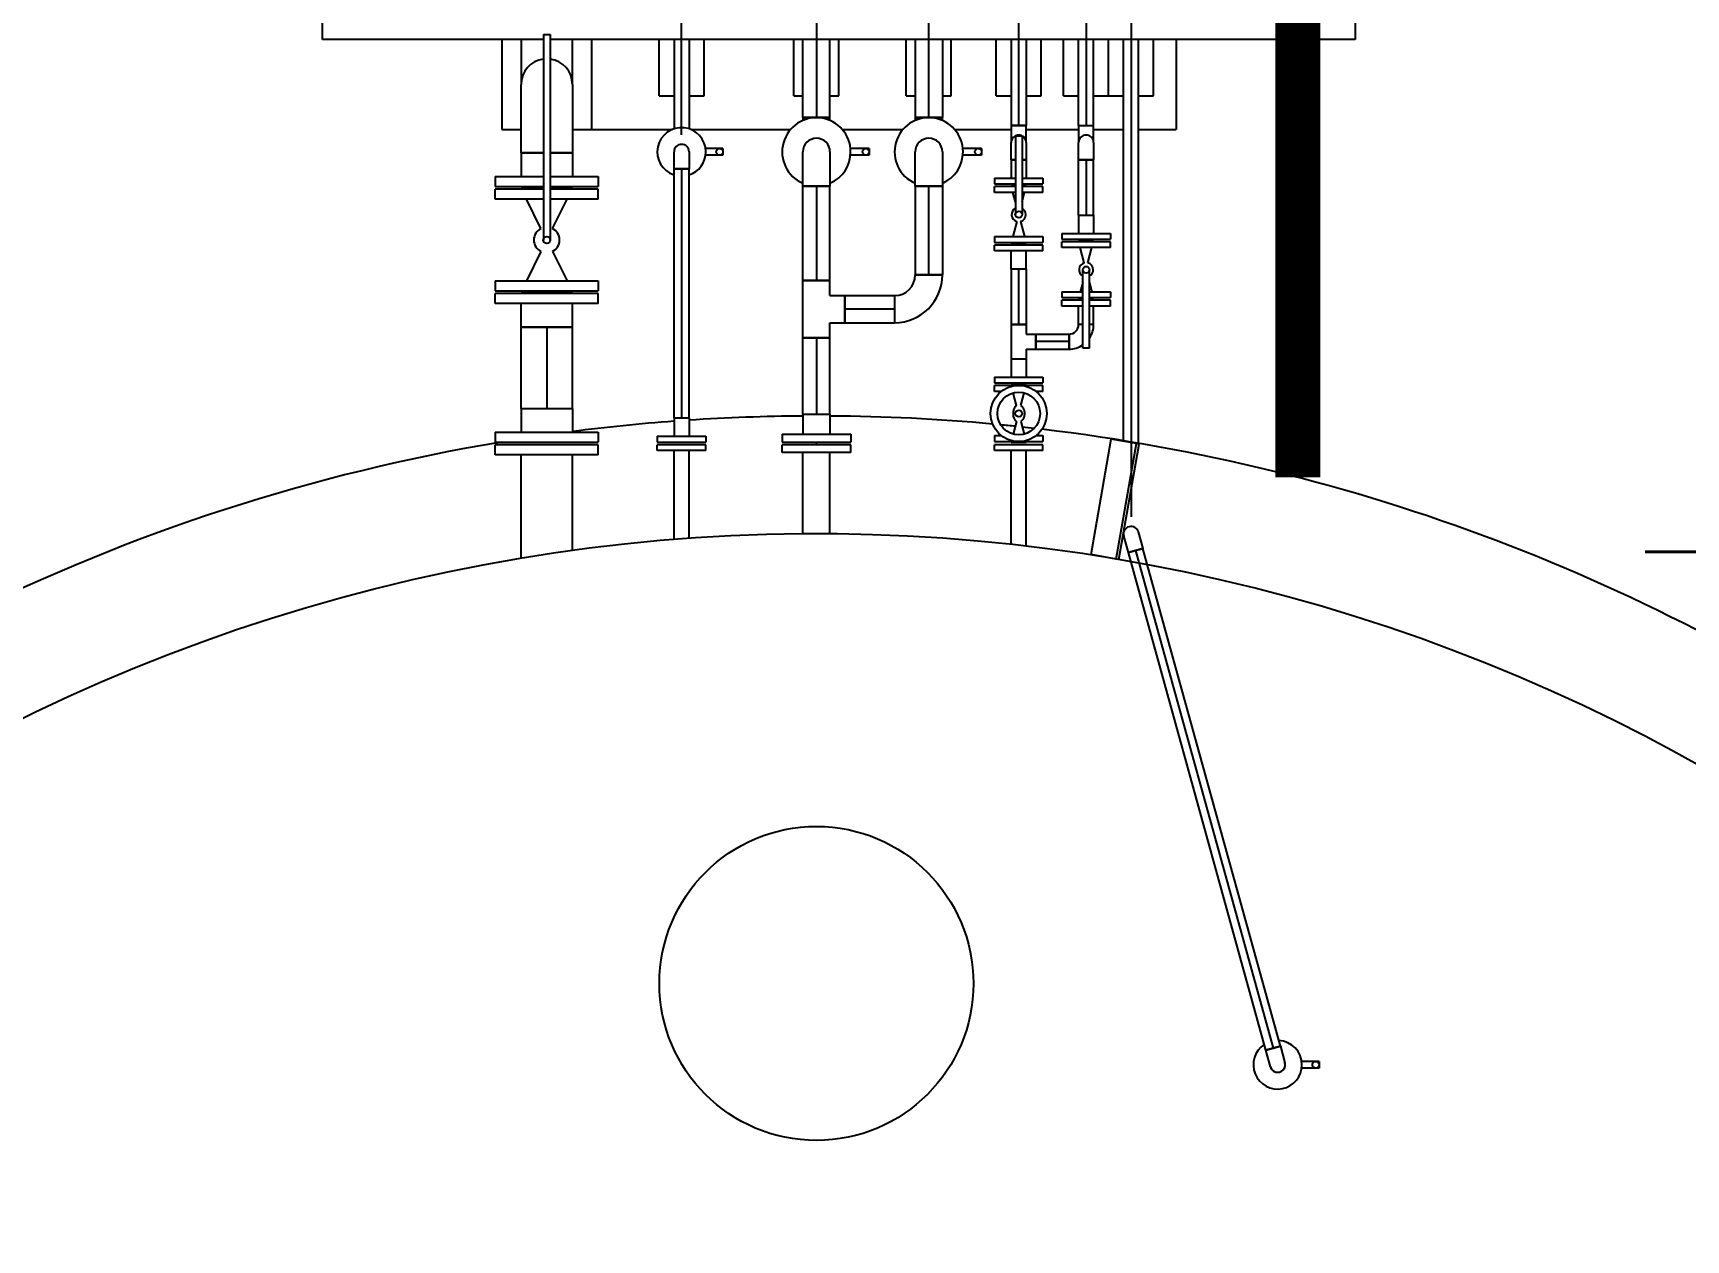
# Model space of a CAD drawing. Header units: inches. Extents: x 517790 to 538444, y 301815 to 302461.
# Drawn here: x 517841.318 to 517844.789, y 302306.5 to 302309.034 of the extents above; entities that cross this region are included whole.
import ezdxf
from ezdxf.enums import TextEntityAlignment as Align

# ---------------------------------------------------------------- set-up
doc = ezdxf.new("R2010")
doc.units = ezdxf.units.IN
doc.header["$MEASUREMENT"] = 0
for name, color, linetype in [('电气-接地设计-接地线', 3, '接地线'), ('硅胶总平面底图 工艺装置区', 253, 'Continuous'), ('硅胶总平面底图0804', 253, 'Continuous')]:
    doc.layers.add(name, color=color, linetype=linetype)
doc.styles.add('EESLTYPE', font='TXT.shx')
doc.styles.add('HZTXT', font='simplexs.shx', dxfattribs={"width": 0.7, "bigfont": 'hztxt.shx'})
doc.linetypes.add('接地线', pattern='A,500,["/",EESLTYPE,S=200,R=0,X=0,Y=-100],-200,60,-200', length=960)

msp = doc.modelspace()

# ---------------------------------------------------------------- linework, layer by layer
at = {"layer": '电气-接地设计-接地线', "color": 1, "linetype": '接地线', "ltscale": 0.005, "const_width": 0.0944}
msp.add_lwpolyline([(517843.974, 302313.5277), (517843.9744, 302308.1012)], dxfattribs=at)
at = {"layer": '硅胶总平面底图 工艺装置区', "color": 9, "linetype": 'Continuous', "lineweight": -3}
for p, q in [((517842.6801, 302309.0209), (517842.6801, 302309.1183)), ((517842.9633, 302309.1183), (517842.9633, 302309.0209)), ((517843.1993, 302309.0209), (517843.1993, 302309.1183)), ((517843.3881, 302309.0209), (517843.3881, 302309.1183)), ((517843.5297, 302309.1183), (517843.5297, 302309.0209)), ((517843.6241, 302309.1183), (517843.6241, 302309.0209)), ((517841.9264, 302309.0209), (517841.9264, 302309.0562)), ((517844.0947, 302309.0562), (517844.0947, 302309.0209)), ((517842.3899, 302309.0209), (517841.9264, 302309.0209)), ((517842.3025, 302309.0209), (517842.3025, 302308.8321)), ((517842.343, 302309.0209), (517842.343, 302308.9265)), ((517842.3899, 302309.0314), (517842.3969, 302309.0314)), ((517842.3899, 302309.0314), (517842.3899, 302308.5998)), ((517842.3969, 302309.0314), (517842.404, 302309.0314)), ((517842.404, 302309.0314), (517842.404, 302308.5998)), ((517844.0947, 302309.0209), (517842.404, 302309.0209)), ((517842.4509, 302308.9265), (517842.4509, 302309.0209)), ((517842.4913, 302309.0209), (517842.4913, 302308.8321)), ((517842.6329, 302308.9029), (517842.6329, 302309.0209)), ((517842.6644, 302309.0209), (517842.6644, 302308.8334)), ((517842.6801, 302308.8359), (517842.6801, 302309.0209)), ((517842.6959, 302309.0209), (517842.6959, 302308.8334)), ((517842.7273, 302308.9029), (517842.7273, 302309.0209)), ((517842.9161, 302308.9029), (517842.9161, 302309.0209)), ((517842.9349, 302308.8569), (517842.9349, 302309.0209)), ((517842.9633, 302309.0209), (517842.9633, 302308.8569)), ((517842.9918, 302308.8569), (517842.9918, 302309.0209)), ((517843.0105, 302308.9029), (517843.0105, 302309.0209)), ((517843.1521, 302308.9029), (517843.1521, 302309.0209)), ((517843.1709, 302309.0209), (517843.1709, 302308.8569)), ((517843.1993, 302308.8569), (517843.1993, 302309.0209)), ((517843.2278, 302309.0209), (517843.2278, 302308.8569)), ((517843.2465, 302308.9029), (517843.2465, 302309.0209)), ((517843.3409, 302308.9029), (517843.3409, 302309.0209)), ((517843.3724, 302309.0209), (517843.3724, 302308.8403)), ((517843.3881, 302308.8403), (517843.3881, 302309.0209)), ((517843.4039, 302309.0209), (517843.4039, 302308.8403)), ((517843.4353, 302308.9029), (517843.4353, 302309.0209)), ((517843.4825, 302308.9029), (517843.4825, 302309.0209)), ((517843.514, 302308.8403), (517843.514, 302309.0209)), ((517843.5297, 302309.0209), (517843.5297, 302308.8403)), ((517843.5455, 302308.8403), (517843.5455, 302309.0209)), ((517843.5769, 302308.9029), (517843.5769, 302309.0209)), ((517843.5769, 302308.9029), (517843.5769, 302309.0209)), ((517843.6084, 302308.1783), (517843.6084, 302309.0209)), ((517843.6241, 302309.0209), (517843.6241, 302308.1757)), ((517843.6399, 302308.173), (517843.6399, 302309.0209)), ((517843.6713, 302308.9029), (517843.6713, 302309.0209)), ((517843.7185, 302309.0209), (517843.7185, 302308.8321)), ((517843.7185, 302309.0209), (517843.7185, 302308.8321)), ((517842.343, 302308.7827), (517842.343, 302308.9265)), ((517842.4509, 302308.9265), (517842.4509, 302308.7827)), ((517842.6329, 302308.9029), (517842.6644, 302308.9029)), ((517842.6959, 302308.9029), (517842.7273, 302308.9029)), ((517842.9161, 302308.9029), (517842.9349, 302308.9029)), ((517842.9918, 302308.9029), (517843.0105, 302308.9029)), ((517843.1521, 302308.9029), (517843.1709, 302308.9029)), ((517843.2278, 302308.9029), (517843.2465, 302308.9029)), ((517843.3409, 302308.9029), (517843.3724, 302308.9029)), ((517843.4039, 302308.9029), (517843.4353, 302308.9029)), ((517843.4825, 302308.9029), (517843.514, 302308.9029)), ((517843.5455, 302308.9029), (517843.5769, 302308.9029)), ((517843.5769, 302308.9029), (517843.6084, 302308.9029)), ((517843.6399, 302308.9029), (517843.6713, 302308.9029)), ((517842.9349, 302308.8569), (517842.9918, 302308.8569)), ((517842.9633, 302308.8569), (517842.9349, 302308.8569)), ((517842.9349, 302308.8569), (517842.9349, 302308.851)), ((517842.9918, 302308.8569), (517842.9633, 302308.8569)), ((517842.9918, 302308.851), (517842.9918, 302308.8569)), ((517843.1709, 302308.8569), (517843.1993, 302308.8569)), ((517843.1709, 302308.8569), (517843.1709, 302308.851)), ((517843.2278, 302308.8569), (517843.1709, 302308.8569)), ((517843.1993, 302308.8569), (517843.2278, 302308.8569)), ((517843.2278, 302308.851), (517843.2278, 302308.8569)), ((517842.3025, 302308.8321), (517842.343, 302308.8321)), ((517842.4509, 302308.8321), (517842.4913, 302308.8321)), ((517842.4913, 302308.8321), (517842.661, 302308.8321)), ((517842.4913, 302308.8321), (517842.661, 302308.8321)), ((517842.6801, 302308.8209), (517842.6801, 302308.8359)), ((517842.6993, 302308.8321), (517842.9091, 302308.8321)), ((517842.6993, 302308.8321), (517842.9091, 302308.8321)), ((517843.0176, 302308.8321), (517843.1451, 302308.8321)), ((517843.0176, 302308.8321), (517843.1451, 302308.8321)), ((517843.2536, 302308.8321), (517843.3724, 302308.8321)), ((517843.2536, 302308.8321), (517843.3724, 302308.8321)), ((517843.3881, 302308.8403), (517843.3724, 302308.8403)), ((517843.3724, 302308.8403), (517843.3881, 302308.8403)), ((517843.3724, 302308.8403), (517843.3724, 302308.8044)), ((517843.3811, 302308.8183), (517843.3881, 302308.8183)), ((517843.3811, 302308.8183), (517843.3811, 302308.6534)), ((517843.4039, 302308.8403), (517843.3881, 302308.8403)), ((517843.3881, 302308.8403), (517843.4039, 302308.8403)), ((517843.3881, 302308.8183), (517843.3952, 302308.8183)), ((517843.3952, 302308.8183), (517843.3952, 302308.6534)), ((517843.4039, 302308.8044), (517843.4039, 302308.8403)), ((517843.4039, 302308.8321), (517843.514, 302308.8321)), ((517843.4039, 302308.8321), (517843.514, 302308.8321)), ((517843.514, 302308.8403), (517843.5297, 302308.8403)), ((517843.514, 302308.8403), (517843.514, 302308.8044)), ((517843.514, 302308.8403), (517843.5297, 302308.8403)), ((517843.5297, 302308.8403), (517843.5455, 302308.8403)), ((517843.5297, 302308.8403), (517843.5455, 302308.8403)), ((517843.5455, 302308.8044), (517843.5455, 302308.8403)), ((517843.5455, 302308.8321), (517843.6084, 302308.8321)), ((517843.5455, 302308.8321), (517843.6084, 302308.8321)), ((517843.6399, 302308.8321), (517843.7185, 302308.8321)), ((517843.6399, 302308.8321), (517843.7185, 302308.8321)), ((517842.343, 302308.7827), (517842.3899, 302308.7827)), ((517842.343, 302308.7827), (517842.343, 302308.7332)), ((517842.3899, 302308.7827), (517842.343, 302308.7827)), ((517842.404, 302308.7827), (517842.4509, 302308.7827)), ((517842.4509, 302308.7827), (517842.404, 302308.7827)), ((517842.4509, 302308.7827), (517842.4509, 302308.7332)), ((517842.6644, 302308.749), (517842.6644, 302308.7849)), ((517842.6959, 302308.7849), (517842.6959, 302308.749)), ((517842.7671, 302308.792), (517842.7306, 302308.792)), ((517842.7671, 302308.7778), (517842.7306, 302308.7778)), ((517842.7671, 302308.792), (517842.7671, 302308.7849)), ((517842.7671, 302308.7849), (517842.7671, 302308.7778)), ((517842.9349, 302308.713), (517842.9349, 302308.7849)), ((517842.9918, 302308.7849), (517842.9918, 302308.713)), ((517843.0742, 302308.792), (517843.0349, 302308.792)), ((517843.0742, 302308.7778), (517843.0349, 302308.7778)), ((517843.0742, 302308.792), (517843.0742, 302308.7849)), ((517843.0742, 302308.7849), (517843.0742, 302308.7778)), ((517843.1709, 302308.713), (517843.1709, 302308.7849)), ((517843.2278, 302308.7849), (517843.2278, 302308.713)), ((517843.3102, 302308.792), (517843.2709, 302308.792)), ((517843.3102, 302308.7778), (517843.2709, 302308.7778)), ((517843.3102, 302308.792), (517843.3102, 302308.7849)), ((517843.3102, 302308.7849), (517843.3102, 302308.7778)), ((517843.3724, 302308.7684), (517843.3724, 302308.8044)), ((517843.4039, 302308.8044), (517843.4039, 302308.7684)), ((517843.514, 302308.7684), (517843.514, 302308.8044)), ((517843.5455, 302308.8044), (517843.5455, 302308.7684)), ((517842.6959, 302308.749), (517842.6644, 302308.749)), ((517842.6644, 302308.749), (517842.6959, 302308.749)), ((517842.6644, 302308.2264), (517842.6644, 302308.749)), ((517842.6801, 302308.749), (517842.6801, 302308.2264)), ((517842.6959, 302308.2264), (517842.6959, 302308.749)), ((517843.3724, 302308.7684), (517843.3811, 302308.7684)), ((517843.3724, 302308.7684), (517843.3724, 302308.7296)), ((517843.3811, 302308.7684), (517843.3724, 302308.7684)), ((517843.3952, 302308.7684), (517843.4039, 302308.7684)), ((517843.4039, 302308.7684), (517843.3952, 302308.7684)), ((517843.4039, 302308.7684), (517843.4039, 302308.7296)), ((517843.5455, 302308.7684), (517843.514, 302308.7684)), ((517843.514, 302308.7684), (517843.5297, 302308.7684)), ((517843.514, 302308.6523), (517843.514, 302308.7684)), ((517843.5297, 302308.7684), (517843.5297, 302308.6523)), ((517843.5297, 302308.7684), (517843.5455, 302308.7684)), ((517843.5455, 302308.6523), (517843.5455, 302308.7684)), ((517842.289, 302308.7332), (517842.3899, 302308.7332)), ((517842.289, 302308.7332), (517842.289, 302308.7122)), ((517842.289, 302308.7122), (517842.3899, 302308.7122)), ((517842.404, 302308.7332), (517842.5048, 302308.7332)), ((517842.404, 302308.7122), (517842.5048, 302308.7122)), ((517842.5048, 302308.7332), (517842.5048, 302308.7122)), ((517842.9349, 302308.713), (517842.9918, 302308.713)), ((517842.9349, 302308.5145), (517842.9349, 302308.713)), ((517842.9918, 302308.713), (517842.9349, 302308.713)), ((517842.9633, 302308.713), (517842.9633, 302308.5145)), ((517842.9918, 302308.5145), (517842.9918, 302308.713)), ((517843.2278, 302308.713), (517843.1709, 302308.713)), ((517843.1709, 302308.713), (517843.1709, 302308.5265)), ((517843.1709, 302308.713), (517843.2278, 302308.713)), ((517843.1993, 302308.5265), (517843.1993, 302308.713)), ((517843.2278, 302308.713), (517843.2278, 302308.5265)), ((517843.3372, 302308.7296), (517843.3811, 302308.7296)), ((517843.3372, 302308.7296), (517843.3372, 302308.7176)), ((517843.3372, 302308.7176), (517843.3811, 302308.7176)), ((517843.3811, 302308.7119), (517843.3372, 302308.7119)), ((517843.3372, 302308.6999), (517843.3372, 302308.7119)), ((517843.3811, 302308.7134), (517843.3724, 302308.7134)), ((517843.3728, 302308.7119), (517843.3724, 302308.7134)), ((517843.3952, 302308.7296), (517843.4391, 302308.7296)), ((517843.3952, 302308.7176), (517843.4391, 302308.7176)), ((517843.4039, 302308.7134), (517843.3952, 302308.7134)), ((517843.4391, 302308.7119), (517843.3952, 302308.7119)), ((517843.4035, 302308.7119), (517843.4039, 302308.7134)), ((517843.4391, 302308.7296), (517843.4391, 302308.7176)), ((517843.4391, 302308.6999), (517843.4391, 302308.7119)), ((517842.3899, 302308.7065), (517842.289, 302308.7065)), ((517842.289, 302308.6855), (517842.289, 302308.7065)), ((517842.3899, 302308.6855), (517842.289, 302308.6855)), ((517842.3899, 302308.708), (517842.343, 302308.708)), ((517842.3437, 302308.7065), (517842.343, 302308.708)), ((517842.3849, 302308.624), (517842.3542, 302308.6855)), ((517842.4509, 302308.708), (517842.404, 302308.708)), ((517842.5048, 302308.7065), (517842.404, 302308.7065)), ((517842.5048, 302308.6855), (517842.404, 302308.6855)), ((517842.409, 302308.624), (517842.4397, 302308.6855)), ((517842.4502, 302308.7065), (517842.4509, 302308.708)), ((517842.5048, 302308.6855), (517842.5048, 302308.7065)), ((517843.3811, 302308.6999), (517843.3372, 302308.6999)), ((517843.3811, 302308.6803), (517843.3759, 302308.6999)), ((517843.4391, 302308.6999), (517843.3952, 302308.6999)), ((517843.3952, 302308.6803), (517843.4004, 302308.6999)), ((517843.3843, 302308.6389), (517843.3759, 302308.607)), ((517843.392, 302308.6389), (517843.4004, 302308.607)), ((517843.514, 302308.6523), (517843.5297, 302308.6523)), ((517843.514, 302308.6523), (517843.514, 302308.6135)), ((517843.514, 302308.6523), (517843.5297, 302308.6523)), ((517843.5297, 302308.6523), (517843.5455, 302308.6523)), ((517843.5297, 302308.6523), (517843.5455, 302308.6523)), ((517843.5455, 302308.6523), (517843.5455, 302308.6135)), ((517843.3372, 302308.607), (517843.3881, 302308.607)), ((517843.3372, 302308.607), (517843.3372, 302308.5949)), ((517843.3881, 302308.607), (517843.4391, 302308.607)), ((517843.4391, 302308.607), (517843.4391, 302308.5949)), ((517843.4788, 302308.6135), (517843.5297, 302308.6135)), ((517843.4788, 302308.6135), (517843.4788, 302308.6015)), ((517843.5297, 302308.6135), (517843.5807, 302308.6135)), ((517843.5807, 302308.6135), (517843.5807, 302308.6015)), ((517842.3849, 302308.5756), (517842.3542, 302308.5142)), ((517842.409, 302308.5756), (517842.4397, 302308.5142)), ((517843.3372, 302308.5949), (517843.3881, 302308.5949)), ((517843.3881, 302308.5893), (517843.3372, 302308.5893)), ((517843.3372, 302308.5772), (517843.3372, 302308.5893)), ((517843.3881, 302308.5772), (517843.3372, 302308.5772)), ((517843.3728, 302308.5949), (517843.3724, 302308.5935)), ((517843.3724, 302308.5935), (517843.4039, 302308.5935)), ((517843.3724, 302308.5384), (517843.3724, 302308.5772)), ((517843.3881, 302308.5949), (517843.4391, 302308.5949)), ((517843.4391, 302308.5893), (517843.3881, 302308.5893)), ((517843.4391, 302308.5772), (517843.3881, 302308.5772)), ((517843.4035, 302308.5949), (517843.4039, 302308.5935)), ((517843.4039, 302308.5384), (517843.4039, 302308.5772)), ((517843.4391, 302308.5772), (517843.4391, 302308.5893)), ((517843.4788, 302308.6015), (517843.5297, 302308.6015)), ((517843.5297, 302308.5959), (517843.4788, 302308.5959)), ((517843.4788, 302308.5838), (517843.4788, 302308.5959)), ((517843.5297, 302308.5838), (517843.4788, 302308.5838)), ((517843.5455, 302308.5973), (517843.514, 302308.5973)), ((517843.5144, 302308.5959), (517843.514, 302308.5973)), ((517843.5259, 302308.5518), (517843.5175, 302308.5838)), ((517843.5297, 302308.6015), (517843.5807, 302308.6015)), ((517843.5807, 302308.5959), (517843.5297, 302308.5959)), ((517843.5807, 302308.5838), (517843.5297, 302308.5838)), ((517843.5336, 302308.5518), (517843.542, 302308.5838)), ((517843.5451, 302308.5959), (517843.5455, 302308.5973)), ((517843.5807, 302308.5838), (517843.5807, 302308.5959)), ((517843.3881, 302308.5384), (517843.3724, 302308.5384)), ((517843.3881, 302308.5384), (517843.3724, 302308.5384)), ((517843.3724, 302308.5384), (517843.3724, 302308.4224)), ((517843.4039, 302308.5384), (517843.3881, 302308.5384)), ((517843.3881, 302308.4224), (517843.3881, 302308.5384)), ((517843.4039, 302308.5384), (517843.3881, 302308.5384)), ((517843.4039, 302308.5384), (517843.4039, 302308.4224)), ((517843.5227, 302308.3725), (517843.5227, 302308.5374)), ((517843.5368, 302308.3725), (517843.5368, 302308.5374)), ((517842.289, 302308.5142), (517842.3969, 302308.5142)), ((517842.289, 302308.5142), (517842.289, 302308.4931)), ((517842.3969, 302308.5142), (517842.5048, 302308.5142)), ((517842.5048, 302308.5142), (517842.5048, 302308.4931)), ((517842.9918, 302308.5145), (517842.9349, 302308.5145)), ((517842.9349, 302308.3946), (517842.9349, 302308.5145)), ((517842.9349, 302308.5145), (517842.9918, 302308.5145)), ((517842.9918, 302308.483), (517842.9918, 302308.5145)), ((517843.1709, 302308.5265), (517843.2278, 302308.5265)), ((517843.2278, 302308.5265), (517843.1709, 302308.5265)), ((517843.5227, 302308.5104), (517843.5175, 302308.4909)), ((517843.5368, 302308.5104), (517843.542, 302308.4909)), ((517842.289, 302308.4931), (517842.3969, 302308.4931)), ((517842.3969, 302308.4875), (517842.289, 302308.4875)), ((517842.289, 302308.4664), (517842.289, 302308.4875)), ((517842.3969, 302308.4664), (517842.289, 302308.4664)), ((517842.3437, 302308.4931), (517842.343, 302308.4917)), ((517842.343, 302308.4917), (517842.3969, 302308.4917)), ((517842.343, 302308.417), (517842.343, 302308.4664)), ((517842.3969, 302308.4931), (517842.5048, 302308.4931)), ((517842.3969, 302308.4917), (517842.4509, 302308.4917)), ((517842.5048, 302308.4875), (517842.3969, 302308.4875)), ((517842.5048, 302308.4664), (517842.3969, 302308.4664)), ((517842.4502, 302308.4931), (517842.4509, 302308.4917)), ((517842.4509, 302308.417), (517842.4509, 302308.4664)), ((517842.5048, 302308.4664), (517842.5048, 302308.4875)), ((517842.9918, 302308.483), (517843.0233, 302308.483)), ((517843.0233, 302308.426), (517843.0233, 302308.483)), ((517843.0233, 302308.483), (517843.0233, 302308.426)), ((517843.0233, 302308.483), (517843.1274, 302308.483)), ((517843.1274, 302308.483), (517843.1274, 302308.426)), ((517843.1274, 302308.483), (517843.1274, 302308.426)), ((517843.4788, 302308.4909), (517843.5227, 302308.4909)), ((517843.4788, 302308.4909), (517843.4788, 302308.4788)), ((517843.4788, 302308.4788), (517843.5227, 302308.4788)), ((517843.5227, 302308.4732), (517843.4788, 302308.4732)), ((517843.4788, 302308.4612), (517843.4788, 302308.4732)), ((517843.5144, 302308.4788), (517843.514, 302308.4774)), ((517843.514, 302308.4774), (517843.5227, 302308.4774)), ((517843.5368, 302308.4909), (517843.5807, 302308.4909)), ((517843.5368, 302308.4788), (517843.5807, 302308.4788)), ((517843.5368, 302308.4774), (517843.5455, 302308.4774)), ((517843.5807, 302308.4732), (517843.5368, 302308.4732)), ((517843.5451, 302308.4788), (517843.5455, 302308.4774)), ((517843.5807, 302308.4909), (517843.5807, 302308.4788)), ((517843.5807, 302308.4612), (517843.5807, 302308.4732)), ((517843.1274, 302308.4545), (517843.0233, 302308.4545)), ((517843.5227, 302308.4612), (517843.4788, 302308.4612)), ((517843.514, 302308.4224), (517843.514, 302308.4612)), ((517843.5807, 302308.4612), (517843.5368, 302308.4612)), ((517843.5455, 302308.4224), (517843.5455, 302308.4612)), ((517842.3969, 302308.417), (517842.343, 302308.417)), ((517842.343, 302308.417), (517842.4509, 302308.417)), ((517842.343, 302308.246), (517842.343, 302308.417)), ((517842.4509, 302308.417), (517842.3969, 302308.417)), ((517842.3969, 302308.417), (517842.3969, 302308.246)), ((517842.4509, 302308.246), (517842.4509, 302308.417)), ((517842.9918, 302308.3946), (517842.9918, 302308.426)), ((517842.9918, 302308.426), (517843.0233, 302308.426)), ((517843.0233, 302308.426), (517843.1274, 302308.426)), ((517843.3724, 302308.4224), (517843.4039, 302308.4224)), ((517843.3724, 302308.4224), (517843.3724, 302308.3505)), ((517843.3881, 302308.4224), (517843.3724, 302308.4224)), ((517843.4039, 302308.4224), (517843.3881, 302308.4224)), ((517843.4039, 302308.4224), (517843.4039, 302308.4022)), ((517843.4039, 302308.4022), (517843.4241, 302308.4022)), ((517843.4241, 302308.3864), (517843.4241, 302308.4022)), ((517843.4241, 302308.4022), (517843.4241, 302308.3706)), ((517843.4241, 302308.4022), (517843.4938, 302308.4022)), ((517843.4938, 302308.3706), (517843.4938, 302308.4022)), ((517843.4938, 302308.4022), (517843.4938, 302308.3706)), ((517843.5227, 302308.4224), (517843.514, 302308.4224)), ((517843.5227, 302308.4224), (517843.514, 302308.4224)), ((517843.5455, 302308.4224), (517843.5368, 302308.4224)), ((517843.5455, 302308.4224), (517843.5368, 302308.4224)), ((517842.9349, 302308.3946), (517842.9918, 302308.3946)), ((517842.9349, 302308.234), (517842.9349, 302308.3946)), ((517842.9918, 302308.3946), (517842.9349, 302308.3946)), ((517842.9633, 302308.3946), (517842.9633, 302308.234)), ((517842.9918, 302308.234), (517842.9918, 302308.3946)), ((517843.4039, 302308.3706), (517843.4039, 302308.3505)), ((517843.4039, 302308.3706), (517843.4241, 302308.3706)), ((517843.4241, 302308.3706), (517843.4241, 302308.3864)), ((517843.4938, 302308.3864), (517843.4241, 302308.3864)), ((517843.4241, 302308.3706), (517843.4938, 302308.3706)), ((517843.5297, 302308.3725), (517843.5227, 302308.3725)), ((517843.5368, 302308.3725), (517843.5297, 302308.3725)), ((517843.3724, 302308.3505), (517843.4039, 302308.3505)), ((517843.3724, 302308.3504), (517843.3881, 302308.3504)), ((517843.3724, 302308.3504), (517843.3724, 302308.3117)), ((517843.3881, 302308.3504), (517843.4039, 302308.3504)), ((517843.4039, 302308.3504), (517843.4039, 302308.3117)), ((517843.3372, 302308.3117), (517843.3881, 302308.3117)), ((517843.3372, 302308.3117), (517843.3372, 302308.2996)), ((517843.3372, 302308.2996), (517843.3881, 302308.2996)), ((517843.3805, 302308.294), (517843.3372, 302308.294)), ((517843.3372, 302308.2819), (517843.3372, 302308.294)), ((517843.3881, 302308.2954), (517843.3724, 302308.2954)), ((517843.3728, 302308.294), (517843.3724, 302308.2954)), ((517843.3881, 302308.3117), (517843.4391, 302308.3117)), ((517843.3881, 302308.2996), (517843.4391, 302308.2996)), ((517843.4039, 302308.2954), (517843.3881, 302308.2954)), ((517843.4391, 302308.294), (517843.3958, 302308.294)), ((517843.4035, 302308.294), (517843.4039, 302308.2954)), ((517843.4391, 302308.3117), (517843.4391, 302308.2996)), ((517843.4391, 302308.2819), (517843.4391, 302308.294)), ((517843.3518, 302308.2819), (517843.3372, 302308.2819)), ((517843.3837, 302308.2522), (517843.3767, 302308.2788)), ((517843.3925, 302308.2522), (517843.3995, 302308.2788)), ((517843.4391, 302308.2819), (517843.4245, 302308.2819)), ((517842.343, 302308.246), (517842.3969, 302308.246)), ((517842.343, 302308.246), (517842.343, 302308.1966)), ((517842.343, 302308.246), (517842.4509, 302308.246)), ((517842.3969, 302308.246), (517842.4509, 302308.246)), ((517842.4509, 302308.246), (517842.4509, 302308.1966)), ((517842.6644, 302308.2264), (517842.6801, 302308.2264)), ((517842.6644, 302308.2264), (517842.6644, 302308.1876)), ((517842.6644, 302308.2264), (517842.6959, 302308.2264)), ((517842.6801, 302308.2264), (517842.6959, 302308.2264)), ((517842.6959, 302308.2264), (517842.6959, 302308.1876)), ((517842.9349, 302308.234), (517842.9918, 302308.234)), ((517842.9349, 302308.234), (517842.9633, 302308.234)), ((517842.9349, 302308.234), (517842.9349, 302308.1921)), ((517842.9633, 302308.234), (517842.9918, 302308.234)), ((517842.9918, 302308.234), (517842.9918, 302308.1921)), ((517842.289, 302308.1966), (517842.3969, 302308.1966)), ((517842.289, 302308.1966), (517842.289, 302308.1755)), ((517842.3969, 302308.1966), (517842.5048, 302308.1966)), ((517842.5048, 302308.1966), (517842.5048, 302308.1755)), ((517842.8914, 302308.1921), (517842.9633, 302308.1921)), ((517842.8914, 302308.1921), (517842.8914, 302308.1755)), ((517842.9633, 302308.1921), (517843.0353, 302308.1921)), ((517843.0353, 302308.1921), (517843.0353, 302308.1755)), ((517843.3372, 302308.189), (517843.3518, 302308.189)), ((517843.3372, 302308.189), (517843.3372, 302308.177)), ((517843.3837, 302308.2187), (517843.3767, 302308.1921)), ((517843.3925, 302308.2187), (517843.3995, 302308.1921)), ((517843.4245, 302308.189), (517843.4391, 302308.189)), ((517843.4391, 302308.189), (517843.4391, 302308.177)), ((517842.289, 302308.1755), (517842.3969, 302308.1755)), ((517842.3969, 302308.1699), (517842.289, 302308.1699)), ((517842.289, 302308.1488), (517842.289, 302308.1699)), ((517842.3969, 302308.1755), (517842.5048, 302308.1755)), ((517842.5048, 302308.1699), (517842.3969, 302308.1699)), ((517842.5048, 302308.1488), (517842.5048, 302308.1699)), ((517842.6292, 302308.1876), (517842.6801, 302308.1876)), ((517842.6292, 302308.1876), (517842.6292, 302308.1755)), ((517842.6292, 302308.1755), (517842.6801, 302308.1755)), ((517842.7311, 302308.1699), (517842.6292, 302308.1699)), ((517842.6292, 302308.1578), (517842.6292, 302308.1699)), ((517842.7311, 302308.1578), (517842.6292, 302308.1578)), ((517842.6644, 302307.9707), (517842.6644, 302308.1578)), ((517842.6801, 302308.1876), (517842.7311, 302308.1876)), ((517842.6801, 302308.1755), (517842.7311, 302308.1755)), ((517842.6959, 302307.973), (517842.6959, 302308.1578)), ((517842.7311, 302308.1876), (517842.7311, 302308.1755)), ((517842.7311, 302308.1578), (517842.7311, 302308.1699)), ((517842.8914, 302308.1755), (517842.9633, 302308.1755)), ((517843.0353, 302308.1699), (517842.8914, 302308.1699)), ((517842.8914, 302308.1533), (517842.8914, 302308.1699)), ((517843.0353, 302308.1533), (517842.8914, 302308.1533)), ((517842.9349, 302307.9824), (517842.9349, 302308.1533)), ((517842.9633, 302308.1699), (517842.9633, 302308.1755)), ((517842.9633, 302308.1755), (517843.0353, 302308.1755)), ((517842.9918, 302307.9824), (517842.9918, 302308.1533)), ((517843.0353, 302308.1533), (517843.0353, 302308.1699)), ((517843.3372, 302308.177), (517843.3805, 302308.177)), ((517843.3881, 302308.1699), (517843.3372, 302308.1699)), ((517843.3372, 302308.1578), (517843.3372, 302308.1699)), ((517843.3881, 302308.1578), (517843.3372, 302308.1578)), ((517843.3728, 302308.177), (517843.3724, 302308.1755)), ((517843.3724, 302308.1755), (517843.4039, 302308.1755)), ((517843.3724, 302307.9603), (517843.3724, 302308.1578)), ((517843.4391, 302308.1699), (517843.3881, 302308.1699)), ((517843.4391, 302308.1578), (517843.3881, 302308.1578)), ((517843.3958, 302308.177), (517843.4391, 302308.177)), ((517843.4035, 302308.177), (517843.4039, 302308.1755)), ((517843.4039, 302307.9567), (517843.4039, 302308.1578)), ((517843.4391, 302308.1578), (517843.4391, 302308.1699)), ((517843.5401, 302307.939), (517843.5826, 302308.1815)), ((517843.6356, 302308.1722), (517843.5826, 302308.1815)), ((517843.5931, 302307.9297), (517843.6356, 302308.1722)), ((517843.5987, 302307.9287), (517843.6412, 302308.1712)), ((517843.6241, 302308.1757), (517843.6241, 302308.0185)), ((517843.6412, 302308.1712), (517843.6356, 302308.1722)), ((517842.3969, 302308.1488), (517842.289, 302308.1488)), ((517842.343, 302307.9312), (517842.343, 302308.1488)), ((517842.5048, 302308.1488), (517842.3969, 302308.1488)), ((517842.4509, 302307.9476), (517842.4509, 302308.1488)), ((517843.6393, 302307.9867), (517843.6489, 302307.952)), ((517843.6185, 302307.9437), (517843.6089, 302307.9783)), ((517843.6489, 302307.952), (517843.6185, 302307.9437)), ((517843.6185, 302307.9437), (517843.6337, 302307.9479)), ((517843.6337, 302307.9479), (517843.6489, 302307.952)), ((517843.6337, 302307.9479), (517843.9224, 302306.9024)), ((517843.9376, 302306.9066), (517843.6489, 302307.952)), ((517843.5931, 302307.9297), (517843.5401, 302307.939)), ((517843.5987, 302307.9287), (517843.5931, 302307.9297)), ((517843.9072, 302306.8982), (517843.6185, 302307.9437)), ((517843.9376, 302306.9066), (517843.9072, 302306.8982)), ((517843.9224, 302306.9024), (517843.9376, 302306.9066)), ((517843.9376, 302306.9066), (517843.9471, 302306.8719)), ((517843.9072, 302306.8982), (517843.9224, 302306.9024)), ((517843.9167, 302306.8635), (517843.9072, 302306.8982)), ((517844.0189, 302306.8748), (517843.9824, 302306.8748)), ((517844.0189, 302306.8748), (517844.0189, 302306.8677)), ((517844.0189, 302306.8607), (517843.9824, 302306.8607)), ((517844.0189, 302306.8677), (517844.0189, 302306.8607))]:
    msp.add_line(p, q, dxfattribs=at)
for centre, radius in [((517842.76, 302308.7849), 0.00708), ((517843.0672, 302308.7849), 0.00708), ((517843.3032, 302308.7849), 0.00708), ((517843.3881, 302308.6534), 0.00708), ((517842.3969, 302308.5998), 0.00708), ((517843.5297, 302308.5374), 0.00708), ((517843.3881, 302308.2355), 0.059), ((517843.3881, 302308.2355), 0.0448), ((517843.3881, 302308.2355), 0.00708), ((517842.9633, 302307.0385), 0.3297), ((517844.0118, 302306.8677), 0.00708)]:
    msp.add_circle(centre, radius, dxfattribs=at)
for centre, radius, start, end in [((517842.3969, 302308.9265), 0.0539, 97.5409, 180), ((517842.3969, 302308.9265), 0.0539, 97.5409, 180), ((517842.3969, 302308.9265), 0.0539, 0, 82.4591), ((517842.3969, 302308.9265), 0.0539, 0, 82.4591), ((517842.9633, 302308.7849), 0.0719, 0, 246.682), ((517843.1993, 302308.7849), 0.0719, 0, 246.682), ((517842.6801, 302308.7849), 0.051, 0, 251.9762), ((517842.9633, 302308.7849), 0.0285, 0, 180), ((517842.9633, 302308.7849), 0.0285, 0, 180), ((517843.1993, 302308.7849), 0.0285, 0, 180), ((517843.1993, 302308.7849), 0.0285, 0, 180), ((517843.3881, 302308.8044), 0.0158, 0, 180), ((517843.3881, 302308.8044), 0.0158, 0, 180), ((517843.5297, 302308.8044), 0.0158, 0, 180), ((517843.5297, 302308.8044), 0.0158, 0, 180), ((517842.6801, 302308.7849), 0.0158, 0, 180), ((517842.6801, 302308.7849), 0.0158, 0, 180), ((517842.6801, 302308.7849), 0.051, 288.0238, 0), ((517842.9633, 302308.7849), 0.0719, 293.318, 0), ((517843.1993, 302308.7849), 0.0719, 293.318, 0), ((517843.3881, 302308.6534), 0.015, 118.1929, 255.2649), ((517843.3881, 302308.6534), 0.015, 284.7351, 0), ((517843.3881, 302308.6534), 0.015, 0, 61.8071), ((517842.3969, 302308.5998), 0.027, 116.5142, 243.4858), ((517842.3969, 302308.5998), 0.027, 0, 63.4858), ((517842.3969, 302308.5998), 0.027, 296.5142, 0), ((517843.5297, 302308.5374), 0.015, 104.7351, 241.8071), ((517843.5297, 302308.5374), 0.015, 0, 75.2649), ((517843.5297, 302308.5374), 0.015, 298.1929, 0), ((517843.1274, 302308.5265), 0.1004, 270, 0), ((517843.1274, 302308.5265), 0.0435, 270, 0), ((517843.4938, 302308.4224), 0.0202, 270, 0), ((517843.4938, 302308.4224), 0.0517, 326.316, 0), ((517843.4938, 302308.4224), 0.0517, 270, 303.9445), ((517842.9633, 302304.2065), 4.0238, 90.4054, 93.8109), ((517842.9633, 302304.2065), 4.0238, 84.7221, 89.5946), ((517842.9633, 302304.2065), 4.0238, 94.261, 97.3168), ((517842.9633, 302304.2065), 4.0238, 84.0411, 84.484), ((517842.9633, 302304.2065), 4.0238, 83.4783, 83.8328), ((517842.9633, 302304.2065), 4.0238, 55.2003, 83.2402), ((517842.9633, 302304.2065), 4.0238, 99.4667, 133.3896), ((517842.9633, 302304.2065), 3.776, 35.2865, 180), ((517843.6241, 302307.9825), 0.0158, 15.4352, 195.4352), ((517843.6241, 302307.9825), 0.0158, 15.4352, 195.4352), ((517842.9633, 302304.2065), 4.0238, 136.6104, 269.1907), ((517843.9319, 302306.8677), 0.051, 123.459, 0), ((517843.9319, 302306.8677), 0.051, 0, 87.4114), ((517843.9319, 302306.8677), 0.0158, 195.4352, 15.4352), ((517843.9319, 302306.8677), 0.0158, 0, 15.4352), ((517843.9319, 302306.8677), 0.0158, 195.4352, 0)]:
    msp.add_arc(centre, radius, start, end, dxfattribs=at)
for points in [[(517843.3837, 302308.2522), (517843.3835, 302308.2521), (517843.3833, 302308.2519), (517843.383, 302308.2517), (517843.3821, 302308.2511), (517843.3812, 302308.2502), (517843.3804, 302308.2492), (517843.3794, 302308.248), (517843.3786, 302308.2465), (517843.3779, 302308.2448), (517843.3771, 302308.2427), (517843.3765, 302308.2404), (517843.3763, 302308.238), (517843.376, 302308.2351), (517843.3762, 302308.2322), (517843.3768, 302308.2295), (517843.3774, 302308.227), (517843.3784, 302308.2246), (517843.3797, 302308.2227), (517843.3807, 302308.2213), (517843.3818, 302308.2201), (517843.3831, 302308.2192), (517843.3833, 302308.219), (517843.3835, 302308.2189), (517843.3837, 302308.2187)], [(517843.3925, 302308.2522), (517843.3928, 302308.2521), (517843.393, 302308.2519), (517843.3932, 302308.2517), (517843.3942, 302308.2511), (517843.3951, 302308.2502), (517843.3959, 302308.2492), (517843.3969, 302308.248), (517843.3977, 302308.2465), (517843.3984, 302308.2448), (517843.3992, 302308.2427), (517843.3998, 302308.2404), (517843.4, 302308.238), (517843.4003, 302308.2351), (517843.4001, 302308.2322), (517843.3995, 302308.2295), (517843.3989, 302308.227), (517843.3979, 302308.2246), (517843.3966, 302308.2227), (517843.3956, 302308.2213), (517843.3945, 302308.2201), (517843.3932, 302308.2192), (517843.393, 302308.219), (517843.3928, 302308.2189), (517843.3925, 302308.2187)]]:
    msp.add_open_spline(points, degree=3, knots=[0.375756, 0.375756, 0.375756, 0.375756, 0.43862, 0.43862, 0.43862, 0.70005, 0.70005, 0.70005, 1.024067, 1.024067, 1.024067, 1.43199, 1.43199, 1.43199, 1.906884, 1.906884, 1.906884, 2.35788, 2.35788, 2.35788, 2.704097, 2.704097, 2.704097, 2.765837, 2.765837, 2.765837, 2.765837], dxfattribs=at)

# ---------------------------------------------------------------- texts
at = {"layer": '硅胶总平面底图0804', "color": 9, "linetype": 'Continuous', "lineweight": 20, "style": 'HZTXT', "width": 0.7}
msp.add_text('T-100A', height=1.88799, dxfattribs=at).set_placement((517848.0454, 302306.0572), align=Align.CENTER)

doc.saveas('drawing.dxf')
